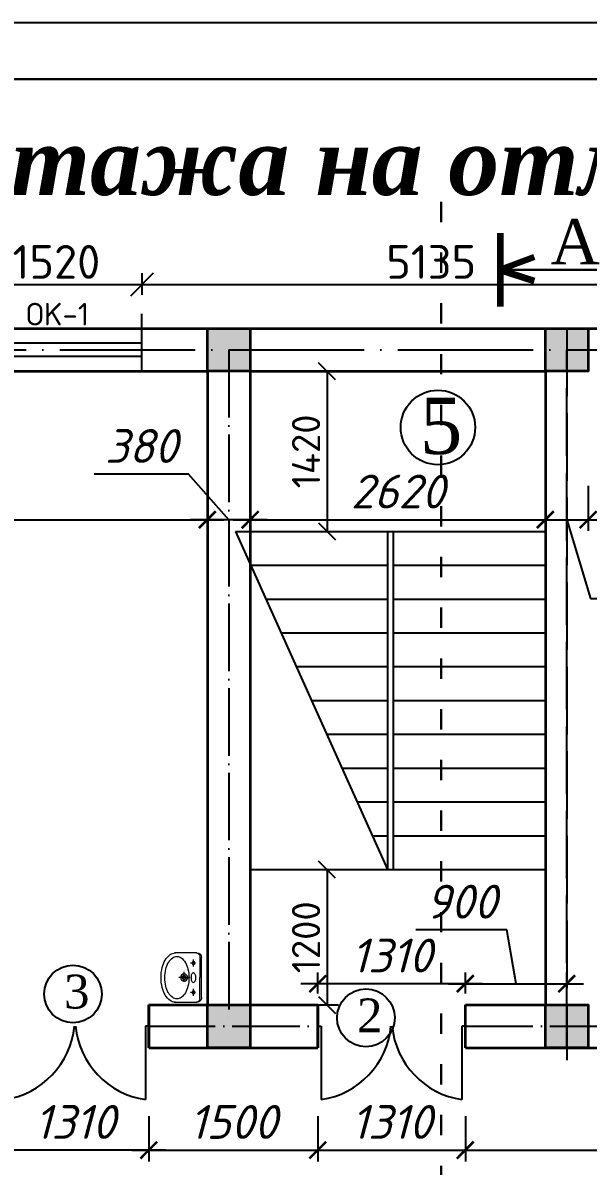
# Model space of a CAD drawing. Header units: millimetres. Extents: x 572274 to 2241483, y -888675 to -304135.
# Drawn here: x 668140 to 673158, y -452141 to -442000 of the extents above; entities that cross this region are included whole.
import ezdxf

# ---------------------------------------------------------------- set-up
doc = ezdxf.new("R2010")
doc.units = ezdxf.units.MM
doc.linetypes.add('ACAD_ISO03W100', pattern=[30, 12, -18])
doc.linetypes.add('ACAD_ISO04W100', pattern=[30, 24, -3, 0, -3])
doc.layers.add('oc', color=10, linetype='ACAD_ISO04W100')
doc.layers.add('Оси', color=10, linetype='ACAD_ISO04W100')
doc.layers.add('Сантехника', color=5, linetype='Continuous', lineweight=13)
doc.layers.add('стены', color=250, linetype='Continuous', lineweight=30)
doc.styles.get("Standard").update_dxf_attribs({"font": 'isocpeur.ttf'})
doc.styles.add('style1', font='isocpeui.ttf')
doc.dimstyles.new('100', dxfattribs={"dimscale": 100, "dimtxt": 2.5, "dimasz": 1.5, "dimexe": 1, "dimexo": 0.625, "dimtad": 1, "dimdec": 0, "dimdsep": 46, "dimtxsty": 'Standard', "dimblk": 'OBLIQUE', "dimcen": 1.5, "dimadec": 0, "dimazin": 0, "dimtfac": 1, "dimtdec": 0, "dimtmove": 2, "dimatfit": 3, "dimldrblk": 'OBLIQUE', "dimfxl": 1.25, "dimtolj": 1, "dimtzin": 0, "dimarcsym": 0})
doc.dimstyles.new('ISO-25$0', dxfattribs={"dimtxt": 300, "dimasz": 200, "dimexe": 100, "dimexo": 300, "dimgap": 50, "dimtad": 1, "dimdec": 0, "dimtxsty": 'Standard', "dimblk": 'OBLIQUE', "dimcen": 250, "dimdle": 150, "dimadec": 0, "dimazin": 0, "dimtfac": 1, "dimtdec": 0, "dimtmove": 0, "dimatfit": 3, "dimldrblk": 'OBLIQUE', "dimfxl": 1.25, "dimarcsym": 0})

# ---------------------------------------------------------------- blocks, each defined once
blk = doc.blocks.new('_ArchTick')
at = {"color": 0, "linetype": 'ByBlock', "const_width": 0.15}
blk.add_lwpolyline([(-0.5, -0.5), (0.5, 0.5)], dxfattribs=at)
blk = doc.blocks.new('*D217')
at = {"color": 5, "transparency": 16777216}
for p, q in [((670158, -446107), (670158, -446507)), ((672778, -446107), (672778, -446507)), ((670008, -446407), (672928, -446407))]:
    blk.add_line(p, q, dxfattribs=at)
at = {"layer": 'Defpoints', "color": 0, "lineweight": 25, "transparency": 16777216}
for p in [(670158, -445091), (672778, -445091), (672778, -446407)]:
    blk.add_point(p, dxfattribs=at)
at = {"color": 5, "transparency": 16777216, "xscale": 150, "yscale": 150, "zscale": 150, "rotation": 180}
blk.add_blockref('_ArchTick', (670158, -446407), dxfattribs=at)
at = {"color": 5, "transparency": 16777216, "xscale": 150, "yscale": 150, "zscale": 150}
blk.add_blockref('_ArchTick', (672778, -446407), dxfattribs=at)
at = {"color": 7, "lineweight": 5, "transparency": 16777216, "insert": (671468, -446157), "char_height": 300, "attachment_point": 5, "style": 'style1'}
blk.add_mtext('2620', dxfattribs=at)
blk = doc.blocks.new('*D218')
at = {"color": 5, "transparency": 16777216}
for p, q in [((673158, -446107), (673158, -446507)), ((680278, -446107), (680278, -446507)), ((673008, -446407), (680428, -446407))]:
    blk.add_line(p, q, dxfattribs=at)
at = {"layer": 'Defpoints', "color": 0, "lineweight": 25, "transparency": 16777216}
for p in [(673158, -445091), (680278, -445091), (680278, -446407)]:
    blk.add_point(p, dxfattribs=at)
at = {"color": 5, "transparency": 16777216, "xscale": 150, "yscale": 150, "zscale": 150, "rotation": 180}
blk.add_blockref('_ArchTick', (673158, -446407), dxfattribs=at)
at = {"color": 5, "transparency": 16777216, "xscale": 150, "yscale": 150, "zscale": 150}
blk.add_blockref('_ArchTick', (680278, -446407), dxfattribs=at)
at = {"color": 7, "lineweight": 5, "transparency": 16777216, "insert": (676718, -446155), "char_height": 300, "attachment_point": 5, "style": 'style1'}
blk.add_mtext('7120', dxfattribs=at)
blk = doc.blocks.new('*D286')
at = {"color": 5, "transparency": 16777216}
for p, q in [((672778, -446107), (672778, -446507)), ((673158, -446107), (673158, -446507)), ((672628, -446407), (673308, -446407)), ((672968, -446407), (673178, -447107)), ((673178, -447107), (674015, -447107))]:
    blk.add_line(p, q, dxfattribs=at)
at = {"layer": 'Defpoints', "color": 0, "lineweight": 25, "transparency": 16777216}
for p in [(672778, -445913), (673158, -445913), (673158, -446407)]:
    blk.add_point(p, dxfattribs=at)
at = {"color": 5, "transparency": 16777216, "xscale": 150, "yscale": 150, "zscale": 150, "rotation": 180}
blk.add_blockref('_ArchTick', (672778, -446407), dxfattribs=at)
at = {"color": 5, "transparency": 16777216, "xscale": 150, "yscale": 150, "zscale": 150}
blk.add_blockref('_ArchTick', (673158, -446407), dxfattribs=at)
at = {"color": 7, "lineweight": 5, "transparency": 16777216, "insert": (673597, -446857), "char_height": 300, "attachment_point": 5, "style": 'style1'}
blk.add_mtext('380', dxfattribs=at)
blk = doc.blocks.new('*D287')
at = {"color": 5, "transparency": 16777216}
for p, q in [((672436, -450045), (671629, -450045)), ((672518, -450523), (672436, -450045)), ((672068, -450611), (672068, -450423)), ((672968, -450611), (672968, -450423)), ((671918, -450523), (673118, -450523))]:
    blk.add_line(p, q, dxfattribs=at)
at = {"layer": 'Defpoints', "color": 0, "lineweight": 25, "transparency": 16777216}
for p in [(672968, -450523), (672068, -450711), (672968, -450711)]:
    blk.add_point(p, dxfattribs=at)
at = {"color": 5, "transparency": 16777216, "xscale": 150, "yscale": 150, "zscale": 150, "rotation": 180}
blk.add_blockref('_ArchTick', (672068, -450523), dxfattribs=at)
at = {"color": 5, "transparency": 16777216, "xscale": 150, "yscale": 150, "zscale": 150}
blk.add_blockref('_ArchTick', (672968, -450523), dxfattribs=at)
at = {"color": 7, "lineweight": 5, "transparency": 16777216, "insert": (672032, -449795), "char_height": 300, "attachment_point": 5, "style": 'style1'}
blk.add_mtext('900', dxfattribs=at)
blk = doc.blocks.new('*D220')
at = {"color": 5, "transparency": 16777216}
for p, q in [((670758, -450611), (670758, -450423)), ((672068, -450611), (672068, -450423)), ((672218, -450523), (670608, -450523))]:
    blk.add_line(p, q, dxfattribs=at)
at = {"layer": 'Defpoints', "color": 0, "lineweight": 25, "transparency": 16777216}
for p in [(670758, -450523), (670758, -450711), (672068, -450711)]:
    blk.add_point(p, dxfattribs=at)
at = {"color": 5, "transparency": 16777216, "xscale": 150, "yscale": 150, "zscale": 150, "rotation": 180}
blk.add_blockref('_ArchTick', (670758, -450523), dxfattribs=at)
at = {"color": 5, "transparency": 16777216, "xscale": 150, "yscale": 150, "zscale": 150}
blk.add_blockref('_ArchTick', (672068, -450523), dxfattribs=at)
at = {"color": 7, "lineweight": 5, "transparency": 16777216, "insert": (671413, -450273), "char_height": 300, "attachment_point": 5, "style": 'style1'}
blk.add_mtext('1310', dxfattribs=at)
blk = doc.blocks.new('_Oblique')
at = {"color": 0, "linetype": 'ByBlock', "lineweight": -2}
blk.add_line((-0.5, -0.5), (0.5, 0.5), dxfattribs=at)
blk = doc.blocks.new('*D289')
at = {"color": 0, "lineweight": -2, "transparency": 16777216}
for p, q in [((670220, -445091), (670941, -445091)), ((670841, -445091), (670841, -446511)), ((670220, -446511), (670941, -446511))]:
    blk.add_line(p, q, dxfattribs=at)
at = {"layer": 'Defpoints', "color": 0, "lineweight": 25, "transparency": 16777216}
for p in [(670158, -445091), (670158, -446511), (670841, -446511)]:
    blk.add_point(p, dxfattribs=at)
at = {"color": 0, "lineweight": -2, "transparency": 16777216, "xscale": 150, "yscale": 150, "zscale": 150}
for p, rotation in [((670841, -445091), 90), ((670841, -446511), 270)]:
    blk.add_blockref('_Oblique', p, dxfattribs=dict(at, rotation=rotation))
at = {"color": 0, "transparency": 16777216, "insert": (670654, -445801), "char_height": 250, "attachment_point": 5, "rotation": 90}
blk.add_mtext('\\A1;1420', dxfattribs=at)
blk = doc.blocks.new('*D290')
at = {"color": 0, "lineweight": -2, "transparency": 16777216}
for p, q in [((670220, -449511), (670941, -449511)), ((670841, -449511), (670841, -450711)), ((670220, -450711), (670941, -450711))]:
    blk.add_line(p, q, dxfattribs=at)
at = {"layer": 'Defpoints', "color": 0, "lineweight": 25, "transparency": 16777216}
for p in [(670158, -449511), (670158, -450711), (670841, -450711)]:
    blk.add_point(p, dxfattribs=at)
at = {"color": 0, "lineweight": -2, "transparency": 16777216, "xscale": 150, "yscale": 150, "zscale": 150}
for p, rotation in [((670841, -449511), 90), ((670841, -450711), 270)]:
    blk.add_blockref('_Oblique', p, dxfattribs=dict(at, rotation=rotation))
at = {"color": 0, "transparency": 16777216, "insert": (670654, -450111), "char_height": 250, "attachment_point": 5, "rotation": 90}
blk.add_mtext('\\A1;1200', dxfattribs=at)
blk = doc.blocks.new('*D296')
at = {"color": 0, "lineweight": -2, "transparency": 16777216}
for p, q in [((667678, -444411), (667678, -444220)), ((669198, -444411), (669198, -444220)), ((667528, -444320), (669348, -444320))]:
    blk.add_line(p, q, dxfattribs=at)
at = {"layer": 'Defpoints', "color": 0, "lineweight": 25, "transparency": 16777216}
for p in [(669198, -444320), (667678, -444711), (669198, -444711)]:
    blk.add_point(p, dxfattribs=at)
at = {"color": 0, "lineweight": -2, "transparency": 16777216, "xscale": 200, "yscale": 200, "zscale": 200, "rotation": 180}
blk.add_blockref('_Oblique', (667678, -444320), dxfattribs=at)
at = {"color": 0, "lineweight": -2, "transparency": 16777216, "xscale": 200, "yscale": 200, "zscale": 200}
blk.add_blockref('_Oblique', (669198, -444320), dxfattribs=at)
at = {"color": 0, "transparency": 16777216, "insert": (668438, -444120), "char_height": 300, "attachment_point": 5}
blk.add_mtext('1520', dxfattribs=at)
blk = doc.blocks.new('*D297')
at = {"color": 0, "lineweight": -2, "transparency": 16777216}
for p, q in [((669198, -444411), (669198, -444220)), ((674333, -444411), (674333, -444220)), ((669048, -444320), (674483, -444320))]:
    blk.add_line(p, q, dxfattribs=at)
at = {"layer": 'Defpoints', "color": 0, "lineweight": 25, "transparency": 16777216}
for p in [(674333, -444320), (669198, -444711), (674333, -444711)]:
    blk.add_point(p, dxfattribs=at)
at = {"color": 0, "lineweight": -2, "transparency": 16777216, "xscale": 200, "yscale": 200, "zscale": 200, "rotation": 180}
blk.add_blockref('_Oblique', (669198, -444320), dxfattribs=at)
at = {"color": 0, "lineweight": -2, "transparency": 16777216, "xscale": 200, "yscale": 200, "zscale": 200}
blk.add_blockref('_Oblique', (674333, -444320), dxfattribs=at)
at = {"color": 0, "transparency": 16777216, "insert": (671765, -444120), "char_height": 300, "attachment_point": 5}
blk.add_mtext('5135', dxfattribs=at)
blk = doc.blocks.new('*D271')
at = {"color": 5, "transparency": 16777216}
for p, q in [((669258, -451699), (669258, -452099)), ((670758, -451699), (670758, -452099)), ((669108, -451999), (670908, -451999))]:
    blk.add_line(p, q, dxfattribs=at)
at = {"layer": 'Defpoints', "color": 0, "lineweight": 25, "transparency": 16777216}
for p in [(669258, -451091), (670758, -451091), (670758, -451999)]:
    blk.add_point(p, dxfattribs=at)
at = {"color": 5, "transparency": 16777216, "xscale": 150, "yscale": 150, "zscale": 150, "rotation": 180}
blk.add_blockref('_ArchTick', (669258, -451999), dxfattribs=at)
at = {"color": 5, "transparency": 16777216, "xscale": 150, "yscale": 150, "zscale": 150}
blk.add_blockref('_ArchTick', (670758, -451999), dxfattribs=at)
at = {"color": 7, "lineweight": 5, "transparency": 16777216, "insert": (670008, -451749), "char_height": 300, "attachment_point": 5, "style": 'style1'}
blk.add_mtext('1500', dxfattribs=at)
blk = doc.blocks.new('*D272')
at = {"color": 5, "transparency": 16777216}
for p, q in [((670758, -451699), (670758, -452099)), ((672068, -451699), (672068, -452099)), ((670608, -451999), (672218, -451999))]:
    blk.add_line(p, q, dxfattribs=at)
at = {"layer": 'Defpoints', "color": 0, "lineweight": 25, "transparency": 16777216}
for p in [(670758, -451091), (672068, -451091), (672068, -451999)]:
    blk.add_point(p, dxfattribs=at)
at = {"color": 5, "transparency": 16777216, "xscale": 150, "yscale": 150, "zscale": 150, "rotation": 180}
blk.add_blockref('_ArchTick', (670758, -451999), dxfattribs=at)
at = {"color": 5, "transparency": 16777216, "xscale": 150, "yscale": 150, "zscale": 150}
blk.add_blockref('_ArchTick', (672068, -451999), dxfattribs=at)
at = {"color": 7, "lineweight": 5, "transparency": 16777216, "insert": (671413, -451749), "char_height": 300, "attachment_point": 5, "style": 'style1'}
blk.add_mtext('1310', dxfattribs=at)
blk = doc.blocks.new('*D273')
at = {"color": 5, "transparency": 16777216}
for p, q in [((672068, -451699), (672068, -452099)), ((677968, -451699), (677968, -452099)), ((671918, -451999), (678118, -451999))]:
    blk.add_line(p, q, dxfattribs=at)
at = {"layer": 'Defpoints', "color": 0, "lineweight": 25, "transparency": 16777216}
for p in [(672068, -451091), (677968, -451091), (677968, -451999)]:
    blk.add_point(p, dxfattribs=at)
at = {"color": 5, "transparency": 16777216, "xscale": 150, "yscale": 150, "zscale": 150, "rotation": 180}
blk.add_blockref('_ArchTick', (672068, -451999), dxfattribs=at)
at = {"color": 5, "transparency": 16777216, "xscale": 150, "yscale": 150, "zscale": 150}
blk.add_blockref('_ArchTick', (677968, -451999), dxfattribs=at)
at = {"color": 7, "lineweight": 5, "transparency": 16777216, "insert": (675018, -451749), "char_height": 300, "attachment_point": 5, "style": 'style1'}
blk.add_mtext('5900', dxfattribs=at)
blk = doc.blocks.new('*D254')
at = {"color": 5, "transparency": 16777216}
for p, q in [((667948, -451699), (667948, -452099)), ((669258, -451699), (669258, -452099)), ((669408, -451999), (667798, -451999))]:
    blk.add_line(p, q, dxfattribs=at)
at = {"layer": 'Defpoints', "color": 0, "lineweight": 25, "transparency": 16777216}
for p in [(667948, -450711), (669258, -450711), (667948, -451999)]:
    blk.add_point(p, dxfattribs=at)
at = {"color": 5, "transparency": 16777216, "xscale": 150, "yscale": 150, "zscale": 150, "rotation": 180}
blk.add_blockref('_ArchTick', (667948, -451999), dxfattribs=at)
at = {"color": 5, "transparency": 16777216, "xscale": 150, "yscale": 150, "zscale": 150}
blk.add_blockref('_ArchTick', (669258, -451999), dxfattribs=at)
at = {"color": 7, "lineweight": 5, "transparency": 16777216, "insert": (668603, -451749), "char_height": 300, "attachment_point": 5, "style": 'style1'}
blk.add_mtext('1310', dxfattribs=at)
blk = doc.blocks.new('Раковина')
at = {"layer": 'Сантехника'}
for p, q in [((-273, -142), (-273, 109)), ((49, 1), (-63, 1)), ((0, -61), (0, 61)), ((273, 109), (273, -142)), ((-121, -104), (-201, -104)), ((-161, -127), (-161, -70)), ((204, -104), (124, -104)), ((164, -127), (164, -70)), ((-240, -172), (0, -172)), ((0, -192), (-223, -192)), ((240, -172), (0, -172)), ((223, -192), (0, -192))]:
    blk.add_line(p, q, dxfattribs=at)
for centre, radius in [((0, 1), 39.9), ((0, 1), 22.4), ((-161, -104), 17.1), ((164, -104), 17.1)]:
    blk.add_circle(centre, radius, dxfattribs=at)
for centre, radius, start, end in [((-2, -218), 475, 90, 103.2739), ((-2, -218), 475, 89.7855, 90), ((2, -218), 475, 90, 90.2145), ((2, -218), 475, 76.7261, 90), ((-181, 102), 91.5, 143.9722, 180), ((-96, 40), 197, 119.663, 143.9722), ((-154, 81), 79.4, 143.9722, 180), ((-80, 27), 171, 119.663, 143.9722), ((-39, -60), 312, 103.2739, 119.663), ((-31, -59), 271, 103.2739, 119.663), ((2, -197), 412, 90, 103.2739), ((2, -197), 412, 76.7261, 90), ((34, -59), 271, 60.337, 76.7261), ((39, -60), 312, 60.337, 76.7261), ((83, 27), 171, 36.0278, 60.337), ((96, 40), 197, 36.0278, 60.337), ((158, 81), 79.4, 0, 36.0278), ((181, 102), 91.5, 0, 36.0278), ((-181, 102), 91.5, 180, 184.1196), ((-154, 81), 79.4, 180, 216.0278), ((-80, 135), 171, 216.0278, 240.337), ((83, 135), 171, 299.663, 323.9722), ((158, 81), 79.4, 323.9722, 0), ((181, 102), 91.5, 355.8804, 0), ((-31, 222), 271, 240.337, 256.7261), ((2, 359), 412, 256.7261, 270), ((-43, -103), 11.5, 136.143, 180), ((-43, -103), 11.5, 180, 223.857), ((-22, -123), 40.8, 113.3198, 136.143), ((-22, -82), 40.8, 223.857, 246.6802), ((-8, -156), 76.8, 100.124, 113.3198), ((-8, -49), 76.8, 246.6802, 259.876), ((2, -209), 130, 90, 100.124), ((2, 3), 130, 259.876, 270), ((2, 359), 412, 270, 283.2739), ((2, -209), 130, 79.876, 90), ((2, 3), 130, 270, 280.124), ((11, -156), 76.8, 66.6802, 79.876), ((11, -49), 76.8, 280.124, 293.3198), ((25, -123), 40.8, 43.857, 66.6802), ((25, -82), 40.8, 293.3198, 316.143), ((46, -103), 11.5, 0, 43.857), ((46, -103), 11.5, 316.143, 0), ((34, 222), 271, 283.2739, 299.663), ((-236, -135), 37.1, 180, 270), ((-223, -142), 50, 180, 270), ((223, -142), 50, 270, 0), ((236, -135), 37.1, 270, 0)]:
    blk.add_arc(centre, radius, start, end, dxfattribs=at)
blk = doc.blocks.new('*D1655')
at = {"color": 5}
for p, q in [((659658, -446107), (659658, -446507)), ((669778, -446107), (669778, -446507)), ((659508, -446407), (669928, -446407))]:
    blk.add_line(p, q, dxfattribs=at)
at = {"layer": 'Defpoints', "color": 0, "lineweight": 25}
for p in [(659658, -445091), (669778, -445091), (669778, -446407)]:
    blk.add_point(p, dxfattribs=at)
at = {"color": 5, "xscale": 150, "yscale": 150, "zscale": 150, "rotation": 180}
blk.add_blockref('_ArchTick', (659658, -446407), dxfattribs=at)
at = {"color": 5, "xscale": 150, "yscale": 150, "zscale": 150}
blk.add_blockref('_ArchTick', (669778, -446407), dxfattribs=at)
at = {"color": 7, "lineweight": 5, "insert": (664718, -446157), "char_height": 300, "attachment_point": 5, "style": 'style1'}
blk.add_mtext('10120', dxfattribs=at)
blk = doc.blocks.new('*D1656')
at = {"color": 5}
for p, q in [((669611, -446003), (668773, -446003)), ((669968, -446407), (669611, -446003)), ((670308, -446407), (669628, -446407)), ((669778, -446407), (669778, -446507)), ((670158, -446407), (670158, -446507))]:
    blk.add_line(p, q, dxfattribs=at)
at = {"layer": 'Defpoints', "color": 0, "lineweight": 25}
for p in [(669778, -446407), (669778, -446407), (670158, -446400)]:
    blk.add_point(p, dxfattribs=at)
at = {"color": 5, "xscale": 150, "yscale": 150, "zscale": 150, "rotation": 180}
blk.add_blockref('_ArchTick', (669778, -446407), dxfattribs=at)
at = {"color": 5, "xscale": 150, "yscale": 150, "zscale": 150}
blk.add_blockref('_ArchTick', (670158, -446407), dxfattribs=at)
at = {"color": 7, "lineweight": 5, "insert": (669192, -445753), "char_height": 300, "attachment_point": 5, "style": 'style1'}
blk.add_mtext('380', dxfattribs=at)

msp = doc.modelspace()

# ---------------------------------------------------------------- hatches: boundary and pattern name
at = {"lineweight": 25}
h = msp.add_hatch(color=256, dxfattribs=at)
h.dxf.hatch_style = 1
h.paths.add_polyline_path([(670157.983, -444710.561), (669777.983, -444710.561), (669777.983, -445090.561), (670157.983, -445090.561)])
h = msp.add_hatch(color=256, dxfattribs=at)
h.dxf.hatch_style = 1
h.paths.add_polyline_path([(673157.983, -444710.561), (672777.983, -444710.561), (672777.983, -445090.561), (673157.983, -445090.561)])
h = msp.add_hatch(color=256, dxfattribs=at)
h.dxf.hatch_style = 1
h.paths.add_polyline_path([(670157.983, -450710.561), (669777.983, -450710.561), (669777.983, -451090.561), (670157.983, -451090.561)])
h = msp.add_hatch(color=256, dxfattribs=at)
h.dxf.hatch_style = 1
h.paths.add_polyline_path([(673157.983, -450710.561), (672777.983, -450710.561), (672777.983, -451090.561), (673157.983, -451090.561)])

# ---------------------------------------------------------------- linework, layer by layer
at = {"lineweight": 100}
msp.add_line((672376.68, -443864.881), (672376.68, -444516.083), dxfattribs=at)
at = {"lineweight": 30}
msp.add_line((672376.68, -444190.482), (673374.685, -444190.482), dxfattribs=at)
msp.add_line((669197.983, -445090.561), (669197.983, -444580.561))
msp.add_line((669197.983, -445090.561), (669197.983, -444580.561))
at = {"color": 5}
for p, q in [((669197.983, -444840.561), (667677.983, -444840.561)), ((669197.983, -444960.561), (667677.983, -444960.561))]:
    msp.add_line(p, q, dxfattribs=at)
at = {"color": 0, "lineweight": 5}
for p, q in [((672067.983, -450710.561), (672067.983, -451090.561)), ((672967.983, -450710.561), (672967.983, -451090.561))]:
    msp.add_line(p, q, dxfattribs=at)
at = {"lineweight": 25, "ltscale": 100}
msp.add_lwpolyline([(651500.723, -471699.651), (693500.723, -471699.651), (693500.723, -441999.651), (651500.723, -441999.651)], close=True, dxfattribs=at)
at = {"color": 1, "lineweight": 30}
msp.add_lwpolyline([(653500.723, -471199.651), (693000.723, -471199.651), (693000.723, -442499.651), (653500.723, -442499.651)], close=True, dxfattribs=at)
at = {"color": 5, "linetype": 'ACAD_ISO03W100', "lineweight": 30, "ltscale": 15}
msp.add_lwpolyline([(671852.983, -443587.098), (671852.983, -469318.083)], dxfattribs=at)
at = {"lineweight": 100}
msp.add_lwpolyline([(672680.112, -444078.118), (672376.68, -444190.482), (672678.453, -444288.607)], dxfattribs=at)
at = {"layer": 'oc', "ltscale": 25}
for p, q in [((672967.983, -444710.561), (672967.983, -451200.413)), ((669967.983, -444900.561), (669967.983, -450900.561)), ((672967.983, -451090.561), (672967.983, -444900.561)), ((669247.983, -450900.561), (670767.983, -450900.561)), ((672067.983, -450900.561), (680467.983, -450900.561))]:
    msp.add_line(p, q, dxfattribs=at)
at = {"layer": 'Оси', "ltscale": 50}
msp.add_line((659467.983, -444900.561), (680467.983, -444900.561), dxfattribs=at)
at = {"layer": 'стены', "color": 0, "linetype": 'ByBlock', "lineweight": 35, "ltscale": 3}
for p, q in [((659277.983, -444710.561), (680657.983, -444710.561)), ((667157.983, -445090.561), (669777.983, -445090.561)), ((669777.983, -445090.561), (669777.983, -450710.561)), ((670157.983, -445090.561), (672777.983, -445090.561)), ((670157.983, -445090.561), (670157.983, -450710.561)), ((672777.983, -445090.561), (672777.983, -450710.561)), ((669257.983, -450710.561), (669777.983, -450710.561)), ((669257.983, -451090.561), (669257.983, -450710.561)), ((669257.983, -450710.561), (669257.983, -451090.561)), ((669257.983, -450710.561), (669257.983, -451090.561)), ((669257.983, -450710.561), (669257.983, -451090.561)), ((670157.983, -450710.561), (670757.983, -450710.561)), ((670757.983, -451090.561), (670757.983, -450710.561)), ((670757.983, -450710.561), (670757.983, -451090.561)), ((672067.983, -450710.561), (672777.983, -450710.561)), ((672067.983, -451090.561), (672067.983, -450710.561)), ((669257.983, -451090.561), (670757.983, -451090.561)), ((672067.983, -451090.561), (677967.983, -451090.561))]:
    msp.add_line(p, q, dxfattribs=at)
at = {"layer": 'стены', "color": 0, "linetype": 'ByBlock', "lineweight": -2, "ltscale": 3}
for p, q in [((670027.983, -446510.561), (672777.983, -446510.561)), ((670027.983, -446510.561), (671377.983, -449510.561)), ((671377.983, -446510.561), (671377.983, -449510.561)), ((671427.983, -446510.561), (671427.983, -449510.561)), ((670162.983, -446810.561), (671377.983, -446810.561)), ((671427.983, -446810.561), (672777.983, -446810.561)), ((670297.983, -447110.561), (671377.983, -447110.561)), ((671427.983, -447110.561), (672777.983, -447110.561)), ((670432.983, -447410.561), (671377.983, -447410.561)), ((671427.983, -447410.561), (672777.983, -447410.561)), ((670567.983, -447710.561), (671377.983, -447710.561)), ((671427.983, -447710.561), (672777.983, -447710.561)), ((670702.983, -448010.561), (671377.983, -448010.561)), ((671427.983, -448010.561), (672777.983, -448010.561)), ((670837.983, -448310.561), (671377.983, -448310.561)), ((671427.983, -448310.561), (672777.983, -448310.561)), ((670972.983, -448610.561), (671377.983, -448610.561)), ((671427.983, -448610.561), (672777.983, -448610.561)), ((671107.983, -448910.561), (671377.983, -448910.561)), ((671427.983, -448910.561), (672777.983, -448910.561)), ((671242.983, -449210.561), (671377.983, -449210.561)), ((671427.983, -449210.561), (672777.983, -449210.561)), ((670157.983, -449510.561), (672777.983, -449510.561)), ((669257.983, -450900.561), (669227.983, -450900.561)), ((670757.983, -450900.561), (670787.983, -450900.561))]:
    msp.add_line(p, q, dxfattribs=at)
at = {"layer": 'стены', "color": 24, "linetype": 'ByBlock', "lineweight": -2, "ltscale": 3}
for p, q in [((669227.983, -450900.561), (669227.983, -451550.561)), ((670787.983, -450900.561), (670787.983, -451550.561)), ((672067.983, -450900.561), (672037.983, -450900.561)), ((672037.983, -450900.561), (672037.983, -451550.561))]:
    msp.add_line(p, q, dxfattribs=at)
at = {"layer": 'стены', "color": 0, "linetype": 'ByBlock', "lineweight": 35, "ltscale": 3}
for points in [[(669777.983, -444710.561), (670157.983, -444710.561), (670157.983, -445090.561), (669777.983, -445090.561)], [(672777.983, -444710.561), (673157.983, -444710.561), (673157.983, -445090.561), (672777.983, -445090.561)], [(669777.983, -450710.561), (670157.983, -450710.561), (670157.983, -451090.561), (669777.983, -451090.561)], [(672777.983, -450710.561), (673157.983, -450710.561), (673157.983, -451090.561), (672777.983, -451090.561)]]:
    msp.add_lwpolyline(points, close=True, dxfattribs=at)
at = {"layer": 'стены', "color": 0, "linetype": 'ByBlock', "lineweight": -2, "ltscale": 3}
for centre, radius in [((671824.56, -445588.6), 330.646), ((668585.473, -450614.305), 256.044), ((671185.488, -450825.697), 256.044)]:
    msp.add_circle(centre, radius, dxfattribs=at)
at = {"layer": 'стены', "color": 24, "linetype": 'ByBlock', "lineweight": -2, "ltscale": 3}
for centre, start, end in [((667873.613, -450830.316), 278.2453, 354.4610839), ((669332.353, -450830.316), 185.5389161, 261.7547), ((670683.613, -450830.316), 278.2453, 354.4610839), ((672142.353, -450830.316), 185.5389161, 261.7547)]:
    msp.add_arc(centre, 727.768, start, end, dxfattribs=at)

# ---------------------------------------------------------------- block references
at = {"layer": 'Сантехника', "extrusion": (0, 0, -1), "xscale": 0.8000000000465661, "yscale": 0.8000000000465661, "zscale": -0.8, "rotation": 270}
msp.add_blockref('Раковина', (-669572.552, -450468.327), dxfattribs=at)

# ---------------------------------------------------------------- texts
msp.add_text('ОK-1', height=200.6477).set_placement((668169.121, -444683.98))
at = {"insert": (663307.983, -442926.704), "char_height": 600, "width": 43152.3985, "attachment_point": 1}
msp.add_mtext('{\\fTimes New Roman|b1|i1|c204|p18;План 1- го\\fTimes New Roman|b1|i1|c0|p18; \\fTimes New Roman|b1|i1|c204|p18;этажа на отм 0.000}', dxfattribs=at)
at = {"layer": 'стены', "color": 0, "linetype": 'ByBlock', "lineweight": -2, "ltscale": 3, "attachment_point": 1, "style": 'style1'}
for s, insert, char_height, width in [('{\\fPalatino Linotype|b0|i0|c204|p18;А}', (672824.135, -443740.681), 400, 1369.00072), ('{\\fPalatino Linotype|b0|i0|c0|p18;5}', (671664.127, -445323.91), 500, 1369.00072), ('{\\fPalatino Linotype|b0|i0|c204|p18;3}', (668505.947, -450442.578), 300, 2164.60992), ('{\\fPalatino Linotype|b0|i0|c204|p18;2}', (671105.962, -450653.969), 300, 2164.60992)]:
    msp.add_mtext(s, dxfattribs=dict(at, insert=insert, char_height=char_height, width=width))

# ---------------------------------------------------------------- dimensions: what is measured, and where the dimension line sits
at = {"color": 5}
for base, p1, p2, picture, middle in [((669197.983, -444320.482), (667677.983, -444710.561), (669197.983, -444710.561), '*D296', (668437.983, -444120.482)), ((674332.983, -444320.482), (669197.983, -444710.561), (674332.983, -444710.561), '*D297', (671765.483, -444120.482))]:
    dim = msp.add_linear_dim(base=base, p1=p1, p2=p2, dimstyle='ISO-25$0', dxfattribs=at)
    dim.commit()
    dim.dimension.update_dxf_attribs({"geometry": picture, "text_midpoint": middle})
at = {"color": 0, "lineweight": 5}
for base, p1, p2, picture, middle in [((669777.983, -446407.02), (659657.983, -445090.561), (669777.983, -445090.561), '*D1655', (664717.983, -446157.02)), ((672777.983, -446407.02), (670157.983, -445090.561), (672777.983, -445090.561), '*D217', (671467.983, -446157.02)), ((680277.983, -446407.02), (673157.983, -445090.561), (680277.983, -445090.561), '*D218', (676717.983, -446155.089)), ((673157.983, -446407.02), (672777.983, -445912.68), (673157.983, -445912.68), '*D286', (673277.983, -446857.02)), ((670757.983, -450522.68), (672067.983, -450710.561), (670757.983, -450710.561), '*D220', (671412.983, -450272.68)), ((667947.983, -451998.975), (669257.983, -450710.561), (667947.983, -450710.561), '*D254', (668602.983, -451748.975)), ((670757.983, -451998.975), (669257.983, -451090.561), (670757.983, -451090.561), '*D271', (670007.983, -451748.975)), ((672067.983, -451998.975), (670757.983, -451090.561), (672067.983, -451090.561), '*D272', (671412.983, -451748.975)), ((677967.983, -451998.975), (672067.983, -451090.561), (677967.983, -451090.561), '*D273', (675017.983, -451748.975))]:
    dim = msp.add_linear_dim(base=base, p1=p1, p2=p2, dimstyle='ISO-25$0', override={"dimasz": 150, "dimexo": 100, "dimgap": 100, "dimdec": 2, "dimtxsty": 'style1', "dimblk": 'ArchTick', "dimclrd": 5, "dimclre": 5, "dimclrt": 7, "dimtdec": 2, "dimtmove": 1, "dimldrblk": 'ArchTick', "dimfxl": 300, "dimfxlon": 1, "dimlwd": 65535, "dimlwe": 65535, "dimarcsym": 1}, dxfattribs=at)
    dim.commit()
    dim.dimension.update_dxf_attribs({"geometry": picture, "text_midpoint": middle})
for base, p1, p2, picture, middle in [((670841.055, -446510.561), (670157.983, -445090.561), (670157.983, -446510.561), '*D289', (670653.555, -445800.561)), ((670841.055, -450710.561), (670157.983, -449510.561), (670157.983, -450710.561), '*D290', (670653.555, -450110.561))]:
    dim = msp.add_linear_dim(base=base, p1=p1, p2=p2, angle=90, dimstyle='100')
    dim.commit()
    dim.dimension.update_dxf_attribs({"geometry": picture, "text_midpoint": middle})
for base, p1, p2, picture, middle in [((669777.983, -446407.02), (670157.983, -446400.316), (669777.983, -446407.02), '*D1656', (669510.77, -446002.657)), ((672967.983, -450522.68), (672067.983, -450710.561), (672967.983, -450710.561), '*D287', (672335.531, -450045.157))]:
    dim = msp.add_linear_dim(base=base, p1=p1, p2=p2, dimstyle='ISO-25$0', override={"dimasz": 150, "dimexo": 100, "dimgap": 100, "dimdec": 2, "dimtxsty": 'style1', "dimblk": 'ArchTick', "dimclrd": 5, "dimclre": 5, "dimclrt": 7, "dimtdec": 2, "dimtmove": 1, "dimldrblk": 'ArchTick', "dimfxl": 300, "dimfxlon": 1, "dimlwd": 65535, "dimlwe": 65535, "dimarcsym": 1}, dxfattribs=at)
    dim.commit()
    dim.dimension.update_dxf_attribs({"geometry": picture, "text_midpoint": middle, "dimtype": 160})

doc.saveas('drawing.dxf')
